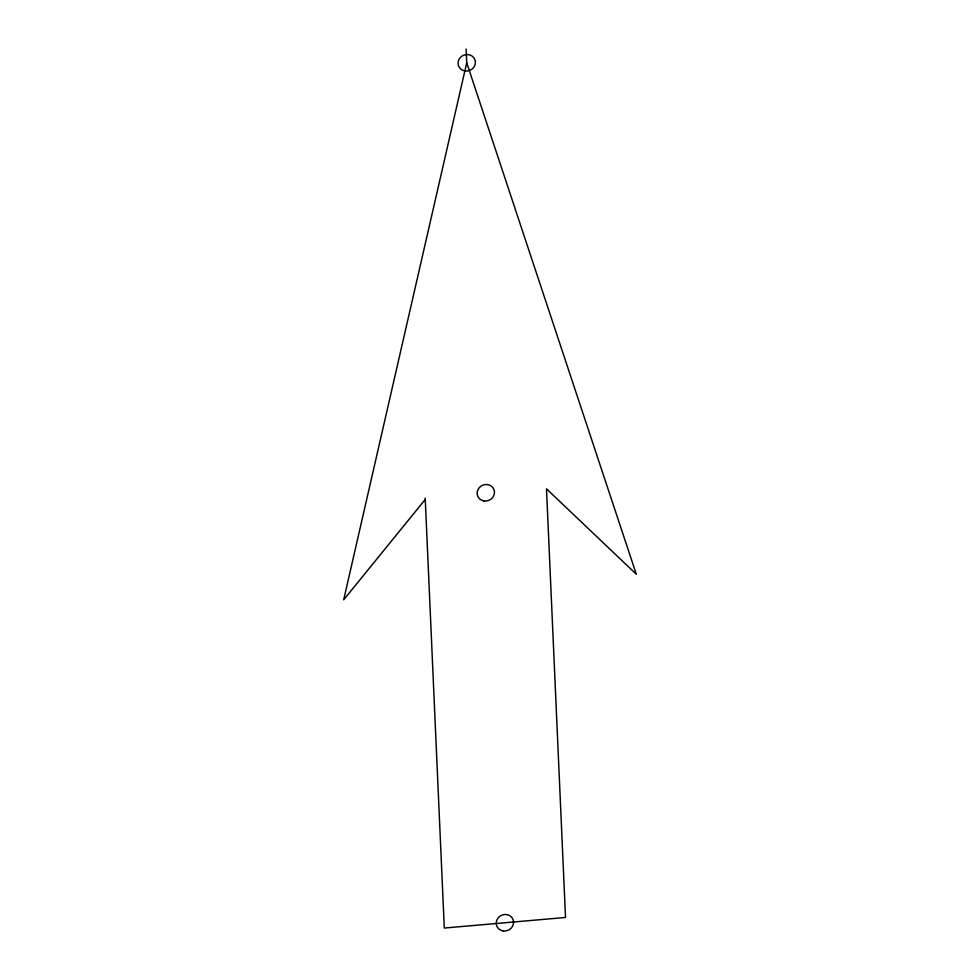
<?xml version="1.0" encoding="UTF-8"?>
<svg xmlns="http://www.w3.org/2000/svg" width="980" height="980" viewBox="0 0 980 980"><rect width="100%" height="100%" fill="white"/><g stroke="black" fill="none" stroke-linecap="round" stroke-linejoin="round"><path stroke-width="1.47" d="M466.113 49L466.725 62.794L343.686 599.821L425.259 499.42M466.725 62.794L636.314 574.243L546.485 488.824L565.521 917.464L444.295 928.048L425.198 498.073M503.022 930.914A8.759 8.183 -23.5 0 0 513.177 919.889A8.759 8.183 -23.5 0 0 498.526 917.464A8.759 8.183 -23.5 0 0 503.022 930.914M464.839 70.952A8.759 8.183 -23.5 0 0 474.994 59.927A8.759 8.183 -23.5 0 0 460.343 57.502A8.759 8.183 -23.5 0 0 464.839 70.952M483.924 500.939A8.759 8.183 -23.5 0 0 494.079 489.914A8.759 8.183 -23.5 0 0 479.428 487.489A8.759 8.183 -23.5 0 0 483.924 500.939"/></g></svg>
